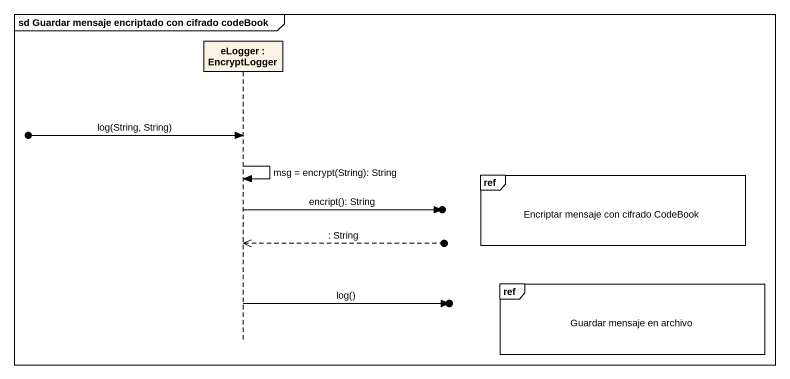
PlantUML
@startuml
mainframe sd Guardar mensaje encriptado con cifrado codeBook
hide footbox
participant "eLogger : EncryptLogger" as eLogger

[o-> eLogger : log(String, String)
eLogger -> eLogger : msg = encrypt(String): String
ref over eLogger : Encriptar mensaje con cifrado CodeBook
eLogger ->o] : encript(): String
eLogger <<--o] : : String
ref over eLogger : Guardar mensaje en archivo
eLogger ->o] : log()
@enduml
